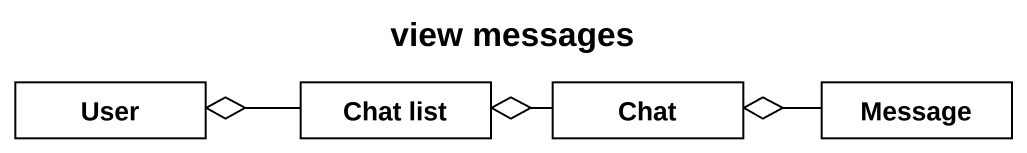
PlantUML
@startuml
title view messages
hide circle
hide empty members
class User
class "Chat list" as Chat_list
class Chat
class Message
User o-right- Chat_list
Chat_list o-right- Chat
Chat o-right- Message
@enduml
